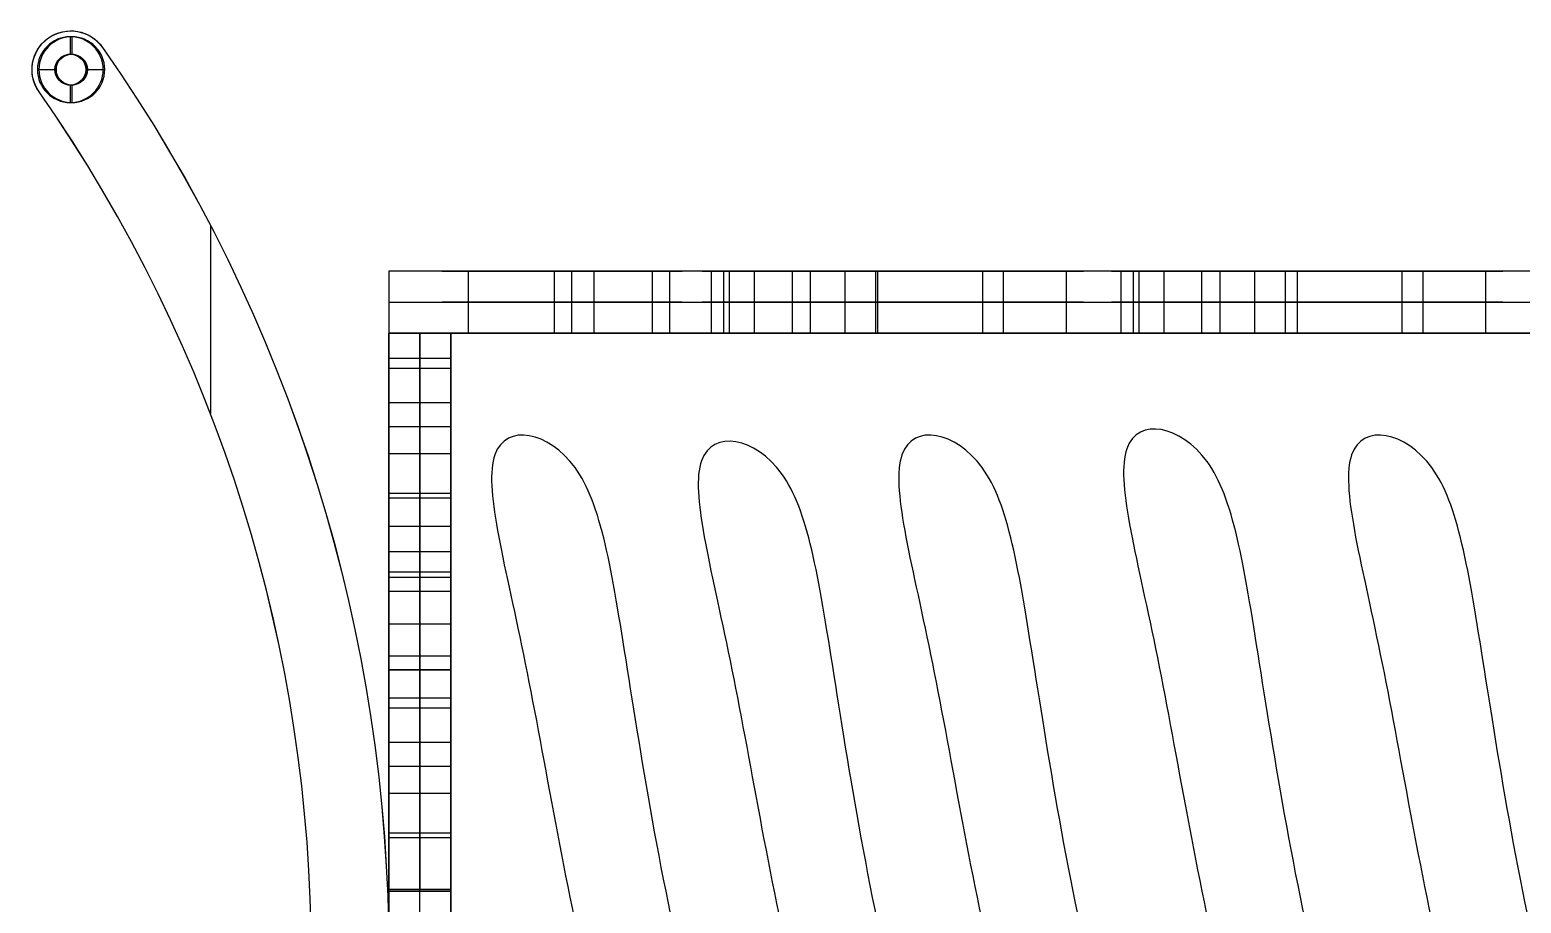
# Model space of a CAD drawing. Header units: millimetres. Extents: x -1400 to 322, y -767 to 376.
# Drawn here: x -1024.8 to -736.2, y 207 to 376 of the extents above; entities that cross this region are included whole.
import ezdxf

# ---------------------------------------------------------------- set-up
doc = ezdxf.new("R2010")
doc.units = ezdxf.units.MM
doc.layers.add('Default', color=18, linetype='Continuous', true_color=0x000000)

msp = doc.modelspace()

# ---------------------------------------------------------------- linework, layer by layer
at = {"layer": 'Default'}
for p, q in [((-1021.18, 374.46, 19.95), (-1021.18, 374.46, 13.95)), ((-1021.18, 374.46, 45.95), (-1021.18, 374.46, 39.95)), ((-1021.18, 374.46, 71.95), (-1021.18, 374.46, 65.95)), ((-1016.98, 374.69, 66.02), (-1016.98, 374.69, 46.02)), ((-1016.98, 374.69, 66.02), (-1016.98, 371.32, 66.02)), ((-1016.98, 374.69, 46.02), (-1016.98, 371.32, 46.02)), ((-1016.68, 374.69, 39.92), (-1016.68, 374.69, 19.92)), ((-1016.68, 374.69, 39.92), (-1016.68, 371.32, 39.92)), ((-1016.68, 374.69, 19.92), (-1016.68, 371.32, 19.92)), ((-1010.74, 372.62, 19.95), (-1010.74, 372.62, 13.95)), ((-1010.74, 372.62, 45.95), (-1010.74, 372.62, 39.95)), ((-1010.74, 372.62, 71.95), (-1010.74, 372.62, 65.95)), ((-1016.98, 371.32, 66.02), (-1016.98, 371.32, 46.02)), ((-1016.88, 371.32, 19.95), (-1016.88, 371.32, 13.95)), ((-1016.88, 371.32, 45.95), (-1016.88, 371.32, 39.95)), ((-1016.88, 371.32, 71.95), (-1016.88, 371.32, 65.95)), ((-1016.68, 371.32, 39.92), (-1016.68, 371.32, 19.92)), ((-1023.35, 368.32, 66.02), (-1023.35, 368.32, 46.02)), ((-1023.35, 368.32, 66.02), (-1019.98, 368.32, 66.02)), ((-1023.35, 368.32, 46.02), (-1019.98, 368.32, 46.02)), ((-1023.05, 368.32, 39.92), (-1023.05, 368.32, 19.92)), ((-1023.05, 368.32, 39.92), (-1019.68, 368.32, 39.92)), ((-1023.05, 368.32, 19.92), (-1019.68, 368.32, 19.92)), ((-1019.98, 368.32, 66.02), (-1019.98, 368.32, 46.02)), ((-1019.88, 368.32, 19.95), (-1019.88, 368.32, 13.95)), ((-1019.88, 368.32, 45.95), (-1019.88, 368.32, 39.95)), ((-1019.88, 368.32, 71.95), (-1019.88, 368.32, 65.95)), ((-1019.68, 368.32, 39.92), (-1019.68, 368.32, 19.92)), ((-1013.98, 368.32, 66.02), (-1013.98, 368.32, 46.02)), ((-1013.98, 368.32, 66.02), (-1010.61, 368.32, 66.02)), ((-1013.98, 368.32, 46.02), (-1010.61, 368.32, 46.02)), ((-1013.88, 368.32, 19.95), (-1013.88, 368.32, 13.95)), ((-1013.88, 368.32, 45.95), (-1013.88, 368.32, 39.95)), ((-1013.88, 368.32, 71.95), (-1013.88, 368.32, 65.95)), ((-1013.68, 368.32, 39.92), (-1013.68, 368.32, 19.92)), ((-1013.68, 368.32, 39.92), (-1010.31, 368.32, 39.92)), ((-1013.68, 368.32, 19.92), (-1010.31, 368.32, 19.92)), ((-1010.61, 368.32, 66.02), (-1010.61, 368.32, 46.02)), ((-1010.31, 368.32, 39.92), (-1010.31, 368.32, 19.92)), ((-1023.03, 364.02, 19.95), (-1023.03, 364.02, 13.95)), ((-1023.03, 364.02, 45.95), (-1023.03, 364.02, 39.95)), ((-1023.03, 364.02, 71.95), (-1023.03, 364.02, 65.95)), ((-1016.98, 365.32, 66.02), (-1016.98, 365.32, 46.02)), ((-1016.98, 365.32, 66.02), (-1016.98, 361.95, 66.02)), ((-1016.98, 365.32, 46.02), (-1016.98, 361.95, 46.02)), ((-1016.88, 365.32, 19.95), (-1016.88, 365.32, 13.95)), ((-1016.88, 365.32, 45.95), (-1016.88, 365.32, 39.95)), ((-1016.88, 365.32, 71.95), (-1016.88, 365.32, 65.95)), ((-1016.68, 365.32, 39.92), (-1016.68, 365.32, 19.92)), ((-1016.68, 365.32, 39.92), (-1016.68, 361.95, 39.92)), ((-1016.68, 365.32, 19.92), (-1016.68, 361.95, 19.92)), ((-1016.98, 361.95, 66.02), (-1016.98, 361.95, 46.02)), ((-1016.68, 361.95, 39.92), (-1016.68, 361.95, 19.92)), ((-989.86, 338.18, 19.95), (-989.86, 301.76, 19.95)), ((-989.86, 338.18, 13.95), (-989.86, 301.76, 13.95)), ((-989.86, 338.18, 45.95), (-989.86, 301.76, 45.95)), ((-989.86, 338.18, 39.95), (-989.86, 301.76, 39.95)), ((-989.86, 338.18, 71.95), (-989.86, 301.76, 71.95)), ((-989.86, 338.18, 65.95), (-989.86, 301.76, 65.95)), ((-435.33, 329.31, 14), (-955.33, 329.31, 14)), ((-955.33, 329.31, 14), (-955.33, 329.31, 106)), ((-955.33, 329.31, 14), (-955.33, 317.31, 14)), ((-955.33, 329.31, 106), (-955.33, 317.31, 106)), ((-635.33, 329.31, 106), (-955.33, 329.31, 106)), ((-941.33, 329.31, 60), (-955.33, 329.31, 60)), ((-955.33, 329.31, 60), (-955.33, 317.31, 60)), ((-939.99, 329.31, 81.54), (-939.99, 317.31, 81.54)), ((-939.99, 329.31, 58.58), (-939.99, 317.31, 58.58)), ((-923.33, 329.31, 31.47), (-923.33, 317.31, 31.47)), ((-919.98, 329.31, 52.03), (-919.98, 317.31, 52.03)), ((-915.68, 329.31, 58.58), (-915.68, 317.31, 58.58)), ((-915.68, 329.31, 81.54), (-915.68, 317.31, 81.54)), ((-862.06, 329.31, 60), (-914.35, 329.31, 60)), ((-904.34, 329.31, 27.84), (-904.34, 317.31, 27.84)), ((-900.99, 329.31, 48.41), (-900.99, 317.31, 48.41)), ((-892.94, 329.31, 71.65), (-892.94, 317.31, 71.65)), ((-890.55, 329.31, 33.49), (-890.55, 317.31, 33.49)), ((-889.45, 329.31, 84.69), (-889.45, 317.31, 84.69)), ((-884.61, 329.31, 55.67), (-884.61, 317.31, 55.67)), ((-877.29, 329.31, 67.45), (-877.29, 317.31, 67.45)), ((-873.79, 329.31, 80.5), (-873.79, 317.31, 80.5)), ((-867.07, 329.31, 27.2), (-867.07, 317.31, 27.2)), ((-861.13, 329.31, 49.37), (-861.13, 317.31, 49.37)), ((-860.73, 329.31, 81.54), (-860.73, 317.31, 81.54)), ((-860.73, 329.31, 58.58), (-860.73, 317.31, 58.58)), ((-840.44, 329.31, 45.3), (-840.44, 317.31, 45.3)), ((-840.44, 329.31, 31.79), (-840.44, 317.31, 31.79)), ((-836.42, 329.31, 58.58), (-836.42, 317.31, 58.58)), ((-836.42, 329.31, 81.54), (-836.42, 317.31, 81.54)), ((-782.81, 329.31, 60), (-835.08, 329.31, 60)), ((-824.23, 329.31, 31.79), (-824.23, 317.31, 31.79)), ((-824.23, 329.31, 45.3), (-824.23, 317.31, 45.3)), ((-813.68, 329.31, 71.65), (-813.68, 317.31, 71.65)), ((-811.29, 329.31, 33.49), (-811.29, 317.31, 33.49)), ((-810.18, 329.31, 84.69), (-810.18, 317.31, 84.69)), ((-805.34, 329.31, 55.67), (-805.34, 317.31, 55.67)), ((-798.02, 329.31, 67.45), (-798.02, 317.31, 67.45)), ((-794.53, 329.31, 80.5), (-794.53, 317.31, 80.5)), ((-787.81, 329.31, 27.2), (-787.81, 317.31, 27.2)), ((-781.86, 329.31, 49.37), (-781.86, 317.31, 49.37)), ((-779.55, 329.31, 78.68), (-779.55, 317.31, 78.68)), ((-779.55, 329.31, 55.72), (-779.55, 317.31, 55.72)), ((-759.27, 329.31, 42.44), (-759.27, 317.31, 42.44)), ((-759.27, 329.31, 28.93), (-759.27, 317.31, 28.93)), ((-755.24, 329.31, 55.72), (-755.24, 317.31, 55.72)), ((-755.24, 329.31, 78.68), (-755.24, 317.31, 78.68)), ((-702.04, 329.31, 60), (-751.99, 329.31, 60)), ((-743.06, 329.31, 28.93), (-743.06, 317.31, 28.93)), ((-743.06, 329.31, 42.44), (-743.06, 317.31, 42.44)), ((-955.33, 323.31, 14), (-955.33, 323.31, 106)), ((-955.33, 323.31, 14), (-435.33, 323.31, 14)), ((-955.33, 323.31, 106), (-635.33, 323.31, 106)), ((-435.33, 317.31, 14), (-955.33, 317.31, 14)), ((-955.33, 317.31, 14), (-955.33, 317.31, 26)), ((-435.33, 317.31, 26), (-955.33, 317.31, 26)), ((-955.33, 317.31, 14), (-955.33, 77.31, 14)), ((-955.33, 317.31, 26), (-955.33, 77.31, 26)), ((-435.33, 317.31, 20), (-955.33, 317.31, 20)), ((-955.33, 317.31, 20), (-955.33, 77.31, 20)), ((-955.33, 317.31, 26), (-955.33, 209.69, 26)), ((-943.33, 317.31, 26), (-955.33, 317.31, 26)), ((-943.33, 317.31, 106), (-955.33, 317.31, 106)), ((-955.33, 77.31, 106), (-955.33, 317.31, 106)), ((-955.33, 317.31, 106), (-955.33, 317.31, 26)), ((-943.33, 317.31, 66), (-955.33, 317.31, 66)), ((-955.33, 317.31, 66), (-955.33, 302.37, 66)), ((-955.33, 317.31, 14), (-435.33, 317.31, 14)), ((-955.33, 317.31, 106), (-635.33, 317.31, 106)), ((-955.33, 317.31, 14), (-955.33, 317.31, 106)), ((-955.33, 317.31, 60), (-941.33, 317.31, 60)), ((-949.33, 77.31, 106), (-949.33, 317.31, 106)), ((-949.33, 317.31, 106), (-949.33, 317.31, 26)), ((-949.33, 317.31, 26), (-949.33, 209.69, 26)), ((-943.33, 317.31, 26), (-943.33, 209.69, 26)), ((-943.33, 77.31, 106), (-943.33, 317.31, 106)), ((-943.33, 317.31, 106), (-943.33, 317.31, 26)), ((-943.33, 317.31, 66), (-943.33, 302.37, 66)), ((-914.35, 317.31, 60), (-862.06, 317.31, 60)), ((-835.08, 317.31, 60), (-782.81, 317.31, 60)), ((-751.99, 317.31, 60), (-702.04, 317.31, 60)), ((-943.33, 312.42, 50), (-955.33, 312.42, 50)), ((-943.33, 310.46, 88.67), (-955.33, 310.46, 88.67)), ((-943.33, 303.82, 32.08), (-955.33, 303.82, 32.08)), ((-943.33, 299.18, 64.49), (-955.33, 299.18, 64.49)), ((-812.5, 294.96, 14), (-812.5, 294.96, 26)), ((-943.33, 293.98, 58.35), (-955.33, 293.98, 58.35)), ((-934.82, 293.79, 14), (-934.82, 293.79, 26)), ((-894.83, 292.61, 14), (-894.83, 292.61, 26)), ((-856.02, 293.79, 14), (-856.02, 293.79, 26)), ((-796.98, 292.49, 14), (-796.98, 292.49, 26)), ((-768.99, 293.79, 14), (-768.99, 293.79, 26)), ((-919.3, 291.31, 14), (-919.3, 291.31, 26)), ((-879.31, 290.14, 14), (-879.31, 290.14, 26)), ((-840.5, 291.31, 14), (-840.5, 291.31, 26)), ((-753.47, 291.31, 14), (-753.47, 291.31, 26)), ((-943.33, 286.28, 99.94), (-955.33, 286.28, 99.94)), ((-943.33, 285.38, 40.44), (-955.33, 285.38, 40.44)), ((-955.33, 283.1, 66), (-955.33, 272.35, 66)), ((-943.33, 283.1, 66), (-943.33, 272.35, 66)), ((-943.33, 279.92, 57.68), (-955.33, 279.92, 57.68)), ((-943.33, 275.01, 75.76), (-955.33, 275.01, 75.76)), ((-943.33, 271.1, 38.71), (-955.33, 271.1, 38.71)), ((-943.33, 270.04, 78.4), (-955.33, 270.04, 78.4)), ((-943.33, 267.36, 93.65), (-955.33, 267.36, 93.65)), ((-943.33, 261.01, 66.52), (-955.33, 261.01, 66.52)), ((-955.33, 259.76, 66), (-955.33, 236.64, 66)), ((-943.33, 259.76, 66), (-943.33, 236.64, 66)), ((-943.33, 254.8, 75.72), (-955.33, 254.8, 75.72)), ((-929.27, 255.14, 14), (-929.27, 255.14, 26)), ((-850.47, 255.14, 14), (-850.47, 255.14, 26)), ((-806.95, 256.32, 14), (-806.95, 256.32, 26)), ((-763.44, 255.14, 14), (-763.44, 255.14, 26)), ((-943.33, 252.19, 47.55), (-955.33, 252.19, 47.55)), ((-943.33, 252.11, 90.96), (-955.33, 252.11, 90.96)), ((-909.13, 252.26, 14), (-909.13, 252.26, 26)), ((-889.28, 253.96, 14), (-889.28, 253.96, 26)), ((-830.33, 252.26, 14), (-830.33, 252.26, 26)), ((-786.81, 253.43, 14), (-786.81, 253.43, 26)), ((-743.3, 252.26, 14), (-743.3, 252.26, 26)), ((-869.14, 251.08, 14), (-869.14, 251.08, 26)), ((-943.33, 246.69, 50), (-955.33, 246.69, 50)), ((-943.33, 244.73, 88.67), (-955.33, 244.73, 88.67)), ((-943.33, 238.09, 32.08), (-955.33, 238.09, 32.08)), ((-943.33, 233.45, 64.49), (-955.33, 233.45, 64.49)), ((-943.33, 228.25, 58.35), (-955.33, 228.25, 58.35)), ((-943.33, 220.55, 99.94), (-955.33, 220.55, 99.94)), ((-943.33, 219.65, 40.44), (-955.33, 219.65, 40.44)), ((-955.33, 217.37, 66), (-955.33, 170.91, 66)), ((-943.33, 217.37, 66), (-943.33, 170.91, 66)), ((-943.33, 209.69, 26), (-955.33, 209.69, 26)), ((-955.33, 209.69, 26), (-955.33, 209.69, 36.17)), ((-955.33, 209.69, 36.17), (-955.33, 184.52, 36.17)), ((-955.33, 209.69, 36.17), (-943.33, 209.69, 36.17)), ((-955.33, 209.69, 28.91), (-943.33, 209.69, 28.91)), ((-943.33, 209.28, 75.76), (-955.33, 209.28, 75.76)), ((-943.33, 209.69, 26), (-943.33, 209.69, 36.17)), ((-943.33, 209.69, 36.17), (-943.33, 184.52, 36.17))]:
    msp.add_line(p, q, dxfattribs=at)
msp.add_lwpolyline([(-1010.74, 372.62, -0.315299), (-1010.74, 21.17, -1), (-1023.03, 29.78, 0.315299), (-1023.03, 364.02, -1)], format="xyb", close=True, dxfattribs=at)
at = {"layer": 'Default', "extrusion": (0, 0, -1)}
for centre, radius in [((1016.98, 368.32, -66.02), 6.37), ((1016.98, 368.32, -46.02), 6.37), ((1016.98, 368.32, -56.02), 6.37), ((1016.68, 368.32, -39.92), 6.37), ((1016.68, 368.32, -19.92), 6.37), ((1016.68, 368.32, -29.92), 6.37), ((1016.88, 368.32, -19.95), 3)]:
    msp.add_circle(centre, radius, dxfattribs=at)
at = {"layer": 'Default'}
for centre in [(-1016.98, 368.32, 66.02), (-1016.98, 368.32, 46.02), (-1016.98, 368.32, 56.02), (-1016.88, 368.32, 19.95), (-1016.88, 368.32, 13.95), (-1016.88, 368.32, 16.95), (-1016.88, 368.32, 45.95), (-1016.88, 368.32, 39.95), (-1016.88, 368.32, 42.95), (-1016.88, 368.32, 71.95), (-1016.88, 368.32, 65.95), (-1016.88, 368.32, 68.95), (-1016.68, 368.32, 39.92), (-1016.68, 368.32, 19.92), (-1016.68, 368.32, 29.92)]:
    msp.add_circle(centre, 3, dxfattribs=at)
at = {"layer": 'Default', "extrusion": (1, 0, 0)}
for centre, radius in [((292.73, 82.21, -955.33), 18.86), ((292.73, 82.21, -943.33), 18.86), ((261.08, 84.68, -955.33), 10.95), ((261.08, 84.68, -943.33), 10.95), ((227, 82.21, -955.33), 18.86), ((227, 82.21, -943.33), 18.86)]:
    msp.add_circle(centre, radius, dxfattribs=at)
at = {"layer": 'Default', "extrusion": (0, 0, -1)}
for centre in [(1016.88, 368.32, -19.95), (1016.88, 368.32, -13.95), (1016.88, 368.32, -16.95), (1016.88, 368.32, -45.95), (1016.88, 368.32, -39.95), (1016.88, 368.32, -42.95), (1016.88, 368.32, -71.95), (1016.88, 368.32, -65.95), (1016.88, 368.32, -68.95)]:
    msp.add_arc(centre, 7.5, 325, 145, dxfattribs=at)
at = {"layer": 'Default', "extrusion": (-6.41225e-17, 0, -1)}
for centre in [(1261.7, 196.9, -19.95), (1261.7, 196.9, -13.95), (1261.7, 196.9, -16.95)]:
    msp.add_arc(centre, 306.36, 145, 215, dxfattribs=at)
at = {"layer": 'Default', "extrusion": (-2.5649e-16, 0, -1)}
for centre in [(1261.7, 196.9, -45.95), (1261.7, 196.9, -71.95), (1261.7, 196.9, -65.95), (1261.7, 196.9, -68.95)]:
    msp.add_arc(centre, 306.36, 145, 215, dxfattribs=at)
at = {"layer": 'Default', "extrusion": (-1.28245e-16, 0, -1)}
for centre in [(1261.7, 196.9, -39.95), (1261.7, 196.9, -42.95)]:
    msp.add_arc(centre, 306.36, 145, 215, dxfattribs=at)
at = {"layer": 'Default'}
for centre in [(-1261.7, 196.9, 19.95), (-1261.7, 196.9, 13.95), (-1261.7, 196.9, 16.95), (-1261.7, 196.9, 45.95), (-1261.7, 196.9, 39.95), (-1261.7, 196.9, 42.95), (-1261.7, 196.9, 71.95), (-1261.7, 196.9, 65.95), (-1261.7, 196.9, 68.95)]:
    msp.add_arc(centre, 291.36, 325, 35, dxfattribs=at)
at = {"layer": 'Default', "extrusion": (0, 1, 0)}
for points, knots in [([(-915.68, 329.31, 58.58), (-903.53, 329.31, 70.06), (-915.68, 329.31, 81.54), (-927.84, 329.31, 93.02), (-939.99, 329.31, 81.54), (-952.15, 329.31, 70.06), (-939.99, 329.31, 58.58), (-927.84, 329.31, 47.1), (-915.68, 329.31, 58.58)], [0, 0, 0, 35.004634, 35.004634, 70.009269, 70.009269, 105.013903, 105.013903, 140.018537, 140.018537, 140.018537]), ([(-900.99, 329.31, 48.41), (-908.81, 329.31, 60.5), (-919.98, 329.31, 52.03), (-931.15, 329.31, 43.56), (-923.33, 329.31, 31.47), (-915.51, 329.31, 19.37), (-904.34, 329.31, 27.84), (-893.17, 329.31, 36.31), (-900.99, 329.31, 48.41)], [-43.47172, -43.47172, -43.47172, -32.60379, -32.60379, -21.73586, -21.73586, -10.86793, -10.86793, 0, 0, 0]), ([(-889.45, 329.31, 84.69), (-899.02, 329.31, 80.27), (-892.94, 329.31, 71.65), (-886.86, 329.31, 63.03), (-877.29, 329.31, 67.45), (-867.71, 329.31, 71.88), (-873.79, 329.31, 80.5), (-879.87, 329.31, 89.12), (-889.45, 329.31, 84.69)], [0, 0, 0, 35.004634, 35.004634, 70.009269, 70.009269, 105.013903, 105.013903, 140.018537, 140.018537, 140.018537]), ([(-884.61, 329.31, 55.67), (-899.32, 329.31, 47.72), (-890.55, 329.31, 33.49), (-881.78, 329.31, 19.25), (-867.07, 329.31, 27.2), (-852.36, 329.31, 35.14), (-861.13, 329.31, 49.37), (-869.9, 329.31, 63.61), (-884.61, 329.31, 55.67)], [0, 0, 0, 35.004634, 35.004634, 70.009269, 70.009269, 105.013903, 105.013903, 140.018537, 140.018537, 140.018537]), ([(-824.23, 329.31, 31.79), (-816.13, 329.31, 38.55), (-824.23, 329.31, 45.3), (-832.34, 329.31, 52.05), (-840.44, 329.31, 45.3), (-848.55, 329.31, 38.55), (-840.44, 329.31, 31.79), (-832.34, 329.31, 25.04), (-824.23, 329.31, 31.79)], [0, 0, 0, 35.004634, 35.004634, 70.009269, 70.009269, 105.013903, 105.013903, 140.018537, 140.018537, 140.018537]), ([(-755.24, 329.31, 55.72), (-743.09, 329.31, 67.2), (-755.24, 329.31, 78.68), (-767.4, 329.31, 90.16), (-779.55, 329.31, 78.68), (-791.71, 329.31, 67.2), (-779.55, 329.31, 55.72), (-767.4, 329.31, 44.24), (-755.24, 329.31, 55.72)], [0, 0, 0, 35.004634, 35.004634, 70.009269, 70.009269, 105.013903, 105.013903, 140.018537, 140.018537, 140.018537]), ([(-743.06, 329.31, 28.93), (-734.96, 329.31, 35.68), (-743.06, 329.31, 42.44), (-751.16, 329.31, 49.19), (-759.27, 329.31, 42.44), (-767.37, 329.31, 35.68), (-759.27, 329.31, 28.93), (-751.16, 329.31, 22.18), (-743.06, 329.31, 28.93)], [0, 0, 0, 35.004634, 35.004634, 70.009269, 70.009269, 105.013903, 105.013903, 140.018537, 140.018537, 140.018537]), ([(-915.68, 323.31, 58.58), (-903.53, 323.31, 70.06), (-915.68, 323.31, 81.54), (-927.84, 323.31, 93.02), (-939.99, 323.31, 81.54), (-952.15, 323.31, 70.06), (-939.99, 323.31, 58.58), (-927.84, 323.31, 47.1), (-915.68, 323.31, 58.58)], [0, 0, 0, 35.004634, 35.004634, 70.009269, 70.009269, 105.013903, 105.013903, 140.018537, 140.018537, 140.018537]), ([(-900.99, 323.31, 48.41), (-908.81, 323.31, 60.5), (-919.98, 323.31, 52.03), (-931.15, 323.31, 43.56), (-923.33, 323.31, 31.47), (-915.51, 323.31, 19.37), (-904.34, 323.31, 27.84), (-893.17, 323.31, 36.31), (-900.99, 323.31, 48.41)], [-43.47172, -43.47172, -43.47172, -32.60379, -32.60379, -21.73586, -21.73586, -10.86793, -10.86793, 0, 0, 0]), ([(-889.45, 323.31, 84.69), (-899.02, 323.31, 80.27), (-892.94, 323.31, 71.65), (-886.86, 323.31, 63.03), (-877.29, 323.31, 67.45), (-867.71, 323.31, 71.88), (-873.79, 323.31, 80.5), (-879.87, 323.31, 89.12), (-889.45, 323.31, 84.69)], [0, 0, 0, 35.004634, 35.004634, 70.009269, 70.009269, 105.013903, 105.013903, 140.018537, 140.018537, 140.018537]), ([(-836.42, 323.31, 58.58), (-824.26, 323.31, 70.06), (-836.42, 323.31, 81.54), (-848.57, 323.31, 93.02), (-860.73, 323.31, 81.54), (-872.88, 323.31, 70.06), (-860.73, 323.31, 58.58), (-848.57, 323.31, 47.1), (-836.42, 323.31, 58.58)], [0, 0, 0, 35.004634, 35.004634, 70.009269, 70.009269, 105.013903, 105.013903, 140.018537, 140.018537, 140.018537]), ([(-824.23, 323.31, 31.79), (-816.13, 323.31, 38.55), (-824.23, 323.31, 45.3), (-832.34, 323.31, 52.05), (-840.44, 323.31, 45.3), (-848.55, 323.31, 38.55), (-840.44, 323.31, 31.79), (-832.34, 323.31, 25.04), (-824.23, 323.31, 31.79)], [0, 0, 0, 35.004634, 35.004634, 70.009269, 70.009269, 105.013903, 105.013903, 140.018537, 140.018537, 140.018537]), ([(-805.34, 323.31, 55.67), (-820.06, 323.31, 47.72), (-811.29, 323.31, 33.49), (-802.52, 323.31, 19.25), (-787.81, 323.31, 27.2), (-773.09, 323.31, 35.14), (-781.86, 323.31, 49.37), (-790.63, 323.31, 63.61), (-805.34, 323.31, 55.67)], [0, 0, 0, 35.004634, 35.004634, 70.009269, 70.009269, 105.013903, 105.013903, 140.018537, 140.018537, 140.018537]), ([(-743.06, 323.31, 28.93), (-734.96, 323.31, 35.68), (-743.06, 323.31, 42.44), (-751.16, 323.31, 49.19), (-759.27, 323.31, 42.44), (-767.37, 323.31, 35.68), (-759.27, 323.31, 28.93), (-751.16, 323.31, 22.18), (-743.06, 323.31, 28.93)], [0, 0, 0, 35.004634, 35.004634, 70.009269, 70.009269, 105.013903, 105.013903, 140.018537, 140.018537, 140.018537]), ([(-915.68, 317.31, 58.58), (-927.84, 317.31, 47.1), (-939.99, 317.31, 58.58), (-952.15, 317.31, 70.06), (-939.99, 317.31, 81.54), (-927.84, 317.31, 93.02), (-915.68, 317.31, 81.54), (-903.53, 317.31, 70.06), (-915.68, 317.31, 58.58)], [-140.018537, -140.018537, -140.018537, -105.013903, -105.013903, -70.009269, -70.009269, -35.004634, -35.004634, 0, 0, 0]), ([(-900.99, 317.31, 48.41), (-893.17, 317.31, 36.31), (-904.34, 317.31, 27.84), (-915.51, 317.31, 19.37), (-923.33, 317.31, 31.47), (-931.15, 317.31, 43.56), (-919.98, 317.31, 52.03), (-908.81, 317.31, 60.5), (-900.99, 317.31, 48.41)], [0, 0, 0, 10.86793, 10.86793, 21.73586, 21.73586, 32.60379, 32.60379, 43.47172, 43.47172, 43.47172]), ([(-889.45, 317.31, 84.69), (-879.87, 317.31, 89.12), (-873.79, 317.31, 80.5), (-867.71, 317.31, 71.88), (-877.29, 317.31, 67.45), (-886.86, 317.31, 63.03), (-892.94, 317.31, 71.65), (-899.02, 317.31, 80.27), (-889.45, 317.31, 84.69)], [-140.018537, -140.018537, -140.018537, -105.013903, -105.013903, -70.009269, -70.009269, -35.004634, -35.004634, 0, 0, 0]), ([(-884.61, 317.31, 55.67), (-869.9, 317.31, 63.61), (-861.13, 317.31, 49.37), (-852.36, 317.31, 35.14), (-867.07, 317.31, 27.2), (-881.78, 317.31, 19.25), (-890.55, 317.31, 33.49), (-899.32, 317.31, 47.72), (-884.61, 317.31, 55.67)], [-140.018537, -140.018537, -140.018537, -105.013903, -105.013903, -70.009269, -70.009269, -35.004634, -35.004634, 0, 0, 0]), ([(-836.42, 317.31, 58.58), (-848.57, 317.31, 47.1), (-860.73, 317.31, 58.58), (-872.88, 317.31, 70.06), (-860.73, 317.31, 81.54), (-848.57, 317.31, 93.02), (-836.42, 317.31, 81.54), (-824.26, 317.31, 70.06), (-836.42, 317.31, 58.58)], [-140.018537, -140.018537, -140.018537, -105.013903, -105.013903, -70.009269, -70.009269, -35.004634, -35.004634, 0, 0, 0]), ([(-824.23, 317.31, 31.79), (-832.34, 317.31, 25.04), (-840.44, 317.31, 31.79), (-848.55, 317.31, 38.55), (-840.44, 317.31, 45.3), (-832.34, 317.31, 52.05), (-824.23, 317.31, 45.3), (-816.13, 317.31, 38.55), (-824.23, 317.31, 31.79)], [-140.018537, -140.018537, -140.018537, -105.013903, -105.013903, -70.009269, -70.009269, -35.004634, -35.004634, 0, 0, 0]), ([(-755.24, 317.31, 55.72), (-767.4, 317.31, 44.24), (-779.55, 317.31, 55.72), (-791.71, 317.31, 67.2), (-779.55, 317.31, 78.68), (-767.4, 317.31, 90.16), (-755.24, 317.31, 78.68), (-743.09, 317.31, 67.2), (-755.24, 317.31, 55.72)], [-140.018537, -140.018537, -140.018537, -105.013903, -105.013903, -70.009269, -70.009269, -35.004634, -35.004634, 0, 0, 0]), ([(-743.06, 317.31, 28.93), (-751.16, 317.31, 22.18), (-759.27, 317.31, 28.93), (-767.37, 317.31, 35.68), (-759.27, 317.31, 42.44), (-751.16, 317.31, 49.19), (-743.06, 317.31, 42.44), (-734.96, 317.31, 35.68), (-743.06, 317.31, 28.93)], [-140.018537, -140.018537, -140.018537, -105.013903, -105.013903, -70.009269, -70.009269, -35.004634, -35.004634, 0, 0, 0])]:
    msp.add_rational_spline(points, [1, 0.707106781187, 1, 0.707106781187, 1, 0.707106781187, 1, 0.707106781187, 1], degree=2, knots=knots, dxfattribs=at)
at = {"layer": 'Default', "extrusion": (0, -1, 0)}
for points, knots in [([(-836.42, 329.31, 58.58), (-824.26, 329.31, 70.06), (-836.42, 329.31, 81.54), (-848.57, 329.31, 93.02), (-860.73, 329.31, 81.54), (-872.88, 329.31, 70.06), (-860.73, 329.31, 58.58), (-848.57, 329.31, 47.1), (-836.42, 329.31, 58.58)], [0, 0, 0, 35.004634, 35.004634, 70.009269, 70.009269, 105.013903, 105.013903, 140.018537, 140.018537, 140.018537]), ([(-810.18, 329.31, 84.69), (-819.76, 329.31, 80.27), (-813.68, 329.31, 71.65), (-807.6, 329.31, 63.03), (-798.02, 329.31, 67.45), (-788.45, 329.31, 71.88), (-794.53, 329.31, 80.5), (-800.6, 329.31, 89.12), (-810.18, 329.31, 84.69)], [0, 0, 0, 35.004634, 35.004634, 70.009269, 70.009269, 105.013903, 105.013903, 140.018537, 140.018537, 140.018537]), ([(-805.34, 329.31, 55.67), (-820.06, 329.31, 47.72), (-811.29, 329.31, 33.49), (-802.52, 329.31, 19.25), (-787.81, 329.31, 27.2), (-773.09, 329.31, 35.14), (-781.86, 329.31, 49.37), (-790.63, 329.31, 63.61), (-805.34, 329.31, 55.67)], [0, 0, 0, 35.004634, 35.004634, 70.009269, 70.009269, 105.013903, 105.013903, 140.018537, 140.018537, 140.018537]), ([(-884.61, 323.31, 55.67), (-899.32, 323.31, 47.72), (-890.55, 323.31, 33.49), (-881.78, 323.31, 19.25), (-867.07, 323.31, 27.2), (-852.36, 323.31, 35.14), (-861.13, 323.31, 49.37), (-869.9, 323.31, 63.61), (-884.61, 323.31, 55.67)], [0, 0, 0, 35.004634, 35.004634, 70.009269, 70.009269, 105.013903, 105.013903, 140.018537, 140.018537, 140.018537]), ([(-810.18, 323.31, 84.69), (-819.76, 323.31, 80.27), (-813.68, 323.31, 71.65), (-807.6, 323.31, 63.03), (-798.02, 323.31, 67.45), (-788.45, 323.31, 71.88), (-794.53, 323.31, 80.5), (-800.6, 323.31, 89.12), (-810.18, 323.31, 84.69)], [0, 0, 0, 35.004634, 35.004634, 70.009269, 70.009269, 105.013903, 105.013903, 140.018537, 140.018537, 140.018537]), ([(-755.24, 323.31, 55.72), (-743.09, 323.31, 67.2), (-755.24, 323.31, 78.68), (-767.4, 323.31, 90.16), (-779.55, 323.31, 78.68), (-791.71, 323.31, 67.2), (-779.55, 323.31, 55.72), (-767.4, 323.31, 44.24), (-755.24, 323.31, 55.72)], [0, 0, 0, 35.004634, 35.004634, 70.009269, 70.009269, 105.013903, 105.013903, 140.018537, 140.018537, 140.018537]), ([(-810.18, 317.31, 84.69), (-800.6, 317.31, 89.12), (-794.53, 317.31, 80.5), (-788.45, 317.31, 71.88), (-798.02, 317.31, 67.45), (-807.6, 317.31, 63.03), (-813.68, 317.31, 71.65), (-819.76, 317.31, 80.27), (-810.18, 317.31, 84.69)], [-140.018537, -140.018537, -140.018537, -105.013903, -105.013903, -70.009269, -70.009269, -35.004634, -35.004634, 0, 0, 0]), ([(-805.34, 317.31, 55.67), (-790.63, 317.31, 63.61), (-781.86, 317.31, 49.37), (-773.09, 317.31, 35.14), (-787.81, 317.31, 27.2), (-802.52, 317.31, 19.25), (-811.29, 317.31, 33.49), (-820.06, 317.31, 47.72), (-805.34, 317.31, 55.67)], [-140.018537, -140.018537, -140.018537, -105.013903, -105.013903, -70.009269, -70.009269, -35.004634, -35.004634, 0, 0, 0])]:
    msp.add_rational_spline(points, [1, 0.707106781187, 1, 0.707106781187, 1, 0.707106781187, 1, 0.707106781187, 1], degree=2, knots=knots, dxfattribs=at)
at = {"layer": 'Default', "extrusion": (-1, 0, 0)}
for points in [[(-955.33, 285.38, 40.44), (-955.33, 290.3, 27.3), (-955.33, 303.82, 32.08), (-955.33, 317.34, 36.86), (-955.33, 312.42, 50), (-955.33, 307.5, 63.13), (-955.33, 293.98, 58.35), (-955.33, 280.46, 53.57), (-955.33, 285.38, 40.44)], [(-943.33, 285.38, 40.44), (-943.33, 290.3, 27.3), (-943.33, 303.82, 32.08), (-943.33, 317.34, 36.86), (-943.33, 312.42, 50), (-943.33, 307.5, 63.13), (-943.33, 293.98, 58.35), (-943.33, 280.46, 53.57), (-943.33, 285.38, 40.44)], [(-955.33, 219.65, 40.44), (-955.33, 224.57, 27.3), (-955.33, 238.09, 32.08), (-955.33, 251.61, 36.86), (-955.33, 246.69, 50), (-955.33, 241.77, 63.13), (-955.33, 228.25, 58.35), (-955.33, 214.73, 53.57), (-955.33, 219.65, 40.44)], [(-943.33, 219.65, 40.44), (-943.33, 224.57, 27.3), (-943.33, 238.09, 32.08), (-943.33, 251.61, 36.86), (-943.33, 246.69, 50), (-943.33, 241.77, 63.13), (-943.33, 228.25, 58.35), (-943.33, 214.73, 53.57), (-943.33, 219.65, 40.44)]]:
    msp.add_rational_spline(points, [1, 0.707106781187, 1, 0.707106781187, 1, 0.707106781187, 1, 0.707106781187, 1], degree=2, knots=[-118.506346, -118.506346, -118.506346, -88.879759, -88.879759, -59.253173, -59.253173, -29.626586, -29.626586, 0, 0, 0], dxfattribs=at)
at = {"layer": 'Default'}
for points in [[(-812.5, 294.96, 14), (-810.34, 301.12, 14), (-802.09, 299.49, 14), (-796.98, 292.49, 14), (-791.88, 285.49, 14), (-789.92, 273.11, 14), (-786.81, 253.43, 14), (-783.7, 233.75, 14), (-779.44, 206.76, 14), (-772.94, 182.81, 14), (-766.44, 158.86, 14), (-757.71, 137.95, 14), (-750.54, 123.78, 14), (-743.38, 109.6, 14), (-737.78, 102.16, 14), (-739.59, 97.99, 14), (-741.41, 93.82, 14), (-750.62, 92.92, 14), (-757.97, 99.04, 14), (-765.32, 105.16, 14), (-770.81, 118.29, 14), (-776.81, 134.84, 14), (-782.81, 151.39, 14), (-789.32, 171.36, 14), (-794.41, 192.94, 14), (-799.49, 214.53, 14), (-803.16, 237.75, 14), (-806.95, 256.32, 14), (-810.75, 274.89, 14), (-814.67, 288.81, 14), (-812.5, 294.96, 14)], [(-812.5, 294.96, 26), (-810.34, 301.12, 26), (-802.09, 299.49, 26), (-796.98, 292.49, 26), (-791.88, 285.49, 26), (-789.92, 273.11, 26), (-786.81, 253.43, 26), (-783.7, 233.75, 26), (-779.44, 206.76, 26), (-772.94, 182.81, 26), (-766.44, 158.86, 26), (-757.71, 137.95, 26), (-750.54, 123.78, 26), (-743.38, 109.6, 26), (-737.78, 102.16, 26), (-739.59, 97.99, 26), (-741.41, 93.82, 26), (-750.62, 92.92, 26), (-757.97, 99.04, 26), (-765.32, 105.16, 26), (-770.81, 118.29, 26), (-776.81, 134.84, 26), (-782.81, 151.39, 26), (-789.32, 171.36, 26), (-794.41, 192.94, 26), (-799.49, 214.53, 26), (-803.16, 237.75, 26), (-806.95, 256.32, 26), (-810.75, 274.89, 26), (-814.67, 288.81, 26), (-812.5, 294.96, 26)], [(-934.82, 293.79, 14), (-932.65, 299.94, 14), (-924.4, 298.31, 14), (-919.3, 291.31, 14), (-914.19, 284.31, 14), (-912.24, 271.94, 14), (-909.13, 252.26, 14), (-906.02, 232.57, 14), (-901.76, 205.59, 14), (-895.26, 181.64, 14), (-888.76, 157.69, 14), (-880.02, 136.78, 14), (-872.86, 122.6, 14), (-865.7, 108.43, 14), (-860.1, 100.98, 14), (-861.91, 96.81, 14), (-863.72, 92.64, 14), (-872.94, 91.74, 14), (-880.29, 97.86, 14), (-887.64, 103.98, 14), (-893.13, 117.12, 14), (-899.13, 133.67, 14), (-905.13, 150.22, 14), (-911.63, 170.18, 14), (-916.72, 191.77, 14), (-921.81, 213.36, 14), (-925.48, 236.57, 14), (-929.27, 255.14, 14), (-933.07, 273.71, 14), (-936.99, 287.64, 14), (-934.82, 293.79, 14)], [(-934.82, 293.79, 26), (-932.65, 299.94, 26), (-924.4, 298.31, 26), (-919.3, 291.31, 26), (-914.19, 284.31, 26), (-912.24, 271.94, 26), (-909.13, 252.26, 26), (-906.02, 232.57, 26), (-901.76, 205.59, 26), (-895.26, 181.64, 26), (-888.76, 157.69, 26), (-880.02, 136.78, 26), (-872.86, 122.6, 26), (-865.7, 108.43, 26), (-860.1, 100.98, 26), (-861.91, 96.81, 26), (-863.72, 92.64, 26), (-872.94, 91.74, 26), (-880.29, 97.86, 26), (-887.64, 103.98, 26), (-893.13, 117.12, 26), (-899.13, 133.67, 26), (-905.13, 150.22, 26), (-911.63, 170.18, 26), (-916.72, 191.77, 26), (-921.81, 213.36, 26), (-925.48, 236.57, 26), (-929.27, 255.14, 26), (-933.07, 273.71, 26), (-936.99, 287.64, 26), (-934.82, 293.79, 26)], [(-894.83, 292.61, 14), (-892.67, 298.76, 14), (-884.41, 297.14, 14), (-879.31, 290.14, 14), (-874.21, 283.14, 14), (-872.25, 270.76, 14), (-869.14, 251.08, 14), (-866.03, 231.4, 14), (-861.77, 204.41, 14), (-855.27, 180.46, 14), (-848.77, 156.51, 14), (-840.04, 135.6, 14), (-832.87, 121.43, 14), (-825.71, 107.25, 14), (-820.11, 99.81, 14), (-821.92, 95.64, 14), (-823.73, 91.47, 14), (-832.95, 90.57, 14), (-840.3, 96.68, 14), (-847.65, 102.8, 14), (-853.14, 115.94, 14), (-859.14, 132.49, 14), (-865.14, 149.04, 14), (-871.65, 169, 14), (-876.73, 190.59, 14), (-881.82, 212.18, 14), (-885.49, 235.39, 14), (-889.28, 253.96, 14), (-893.08, 272.53, 14), (-897, 286.46, 14), (-894.83, 292.61, 14)], [(-894.83, 292.61, 26), (-892.67, 298.76, 26), (-884.41, 297.14, 26), (-879.31, 290.14, 26), (-874.21, 283.14, 26), (-872.25, 270.76, 26), (-869.14, 251.08, 26), (-866.03, 231.4, 26), (-861.77, 204.41, 26), (-855.27, 180.46, 26), (-848.77, 156.51, 26), (-840.04, 135.6, 26), (-832.87, 121.43, 26), (-825.71, 107.25, 26), (-820.11, 99.81, 26), (-821.92, 95.64, 26), (-823.73, 91.47, 26), (-832.95, 90.57, 26), (-840.3, 96.68, 26), (-847.65, 102.8, 26), (-853.14, 115.94, 26), (-859.14, 132.49, 26), (-865.14, 149.04, 26), (-871.65, 169, 26), (-876.73, 190.59, 26), (-881.82, 212.18, 26), (-885.49, 235.39, 26), (-889.28, 253.96, 26), (-893.08, 272.53, 26), (-897, 286.46, 26), (-894.83, 292.61, 26)], [(-856.02, 293.79, 14), (-853.85, 299.94, 14), (-845.6, 298.31, 14), (-840.5, 291.31, 14), (-835.39, 284.31, 14), (-833.44, 271.94, 14), (-830.33, 252.26, 14), (-827.22, 232.57, 14), (-822.96, 205.59, 14), (-816.46, 181.64, 14), (-809.96, 157.69, 14), (-801.22, 136.78, 14), (-794.06, 122.6, 14), (-786.9, 108.43, 14), (-781.3, 100.98, 14), (-783.11, 96.81, 14), (-784.92, 92.64, 14), (-794.14, 91.74, 14), (-801.49, 97.86, 14), (-808.84, 103.98, 14), (-814.33, 117.12, 14), (-820.33, 133.67, 14), (-826.33, 150.22, 14), (-832.83, 170.18, 14), (-837.92, 191.77, 14), (-843.01, 213.36, 14), (-846.68, 236.57, 14), (-850.47, 255.14, 14), (-854.27, 273.71, 14), (-858.19, 287.64, 14), (-856.02, 293.79, 14)], [(-856.02, 293.79, 26), (-853.85, 299.94, 26), (-845.6, 298.31, 26), (-840.5, 291.31, 26), (-835.39, 284.31, 26), (-833.44, 271.94, 26), (-830.33, 252.26, 26), (-827.22, 232.57, 26), (-822.96, 205.59, 26), (-816.46, 181.64, 26), (-809.96, 157.69, 26), (-801.22, 136.78, 26), (-794.06, 122.6, 26), (-786.9, 108.43, 26), (-781.3, 100.98, 26), (-783.11, 96.81, 26), (-784.92, 92.64, 26), (-794.14, 91.74, 26), (-801.49, 97.86, 26), (-808.84, 103.98, 26), (-814.33, 117.12, 26), (-820.33, 133.67, 26), (-826.33, 150.22, 26), (-832.83, 170.18, 26), (-837.92, 191.77, 26), (-843.01, 213.36, 26), (-846.68, 236.57, 26), (-850.47, 255.14, 26), (-854.27, 273.71, 26), (-858.19, 287.64, 26), (-856.02, 293.79, 26)], [(-768.99, 293.79, 14), (-766.82, 299.94, 14), (-758.57, 298.31, 14), (-753.47, 291.31, 14), (-748.36, 284.31, 14), (-746.41, 271.94, 14), (-743.3, 252.26, 14), (-740.19, 232.57, 14), (-735.93, 205.59, 14), (-729.43, 181.64, 14), (-722.93, 157.69, 14), (-714.19, 136.78, 14), (-707.03, 122.6, 14), (-699.86, 108.43, 14), (-694.27, 100.98, 14), (-696.08, 96.81, 14), (-697.89, 92.64, 14), (-707.1, 91.74, 14), (-714.46, 97.86, 14), (-721.81, 103.98, 14), (-727.3, 117.12, 14), (-733.29, 133.67, 14), (-739.29, 150.22, 14), (-745.8, 170.18, 14), (-750.89, 191.77, 14), (-755.98, 213.36, 14), (-759.64, 236.57, 14), (-763.44, 255.14, 14), (-767.23, 273.71, 14), (-771.15, 287.64, 14), (-768.99, 293.79, 14)], [(-768.99, 293.79, 26), (-766.82, 299.94, 26), (-758.57, 298.31, 26), (-753.47, 291.31, 26), (-748.36, 284.31, 26), (-746.41, 271.94, 26), (-743.3, 252.26, 26), (-740.19, 232.57, 26), (-735.93, 205.59, 26), (-729.43, 181.64, 26), (-722.93, 157.69, 26), (-714.19, 136.78, 26), (-707.03, 122.6, 26), (-699.86, 108.43, 26), (-694.27, 100.98, 26), (-696.08, 96.81, 26), (-697.89, 92.64, 26), (-707.1, 91.74, 26), (-714.46, 97.86, 26), (-721.81, 103.98, 26), (-727.3, 117.12, 26), (-733.29, 133.67, 26), (-739.29, 150.22, 26), (-745.8, 170.18, 26), (-750.89, 191.77, 26), (-755.98, 213.36, 26), (-759.64, 236.57, 26), (-763.44, 255.14, 26), (-767.23, 273.71, 26), (-771.15, 287.64, 26), (-768.99, 293.79, 26)]]:
    msp.add_open_spline(points, degree=3, knots=[0, 0, 0, 0, 51.144202, 51.144202, 51.144202, 102.288404, 102.288404, 102.288404, 153.432606, 153.432606, 153.432606, 204.576808, 204.576808, 204.576808, 255.721009, 255.721009, 255.721009, 306.865211, 306.865211, 306.865211, 358.009413, 358.009413, 358.009413, 409.153615, 409.153615, 409.153615, 460.297817, 460.297817, 460.297817, 511.442019, 511.442019, 511.442019, 511.442019], dxfattribs=at)
at = {"layer": 'Default', "extrusion": (1, 0, 0)}
for points in [[(-955.33, 252.19, 47.55), (-955.33, 257.24, 33.65), (-955.33, 271.1, 38.71), (-955.33, 284.97, 43.77), (-955.33, 279.92, 57.68), (-955.33, 274.88, 71.58), (-955.33, 261.01, 66.52), (-955.33, 247.15, 61.46), (-955.33, 252.19, 47.55)], [(-943.33, 252.19, 47.55), (-943.33, 257.24, 33.65), (-943.33, 271.1, 38.71), (-943.33, 284.97, 43.77), (-943.33, 279.92, 57.68), (-943.33, 274.88, 71.58), (-943.33, 261.01, 66.52), (-943.33, 247.15, 61.46), (-943.33, 252.19, 47.55)]]:
    msp.add_rational_spline(points, [1, 0.707106781187, 1, 0.707106781187, 1, 0.707106781187, 1, 0.707106781187, 1], degree=2, knots=[-118.506346, -118.506346, -118.506346, -88.879759, -88.879759, -59.253173, -59.253173, -29.626586, -29.626586, 0, 0, 0], dxfattribs=at)

doc.saveas('drawing.dxf')
